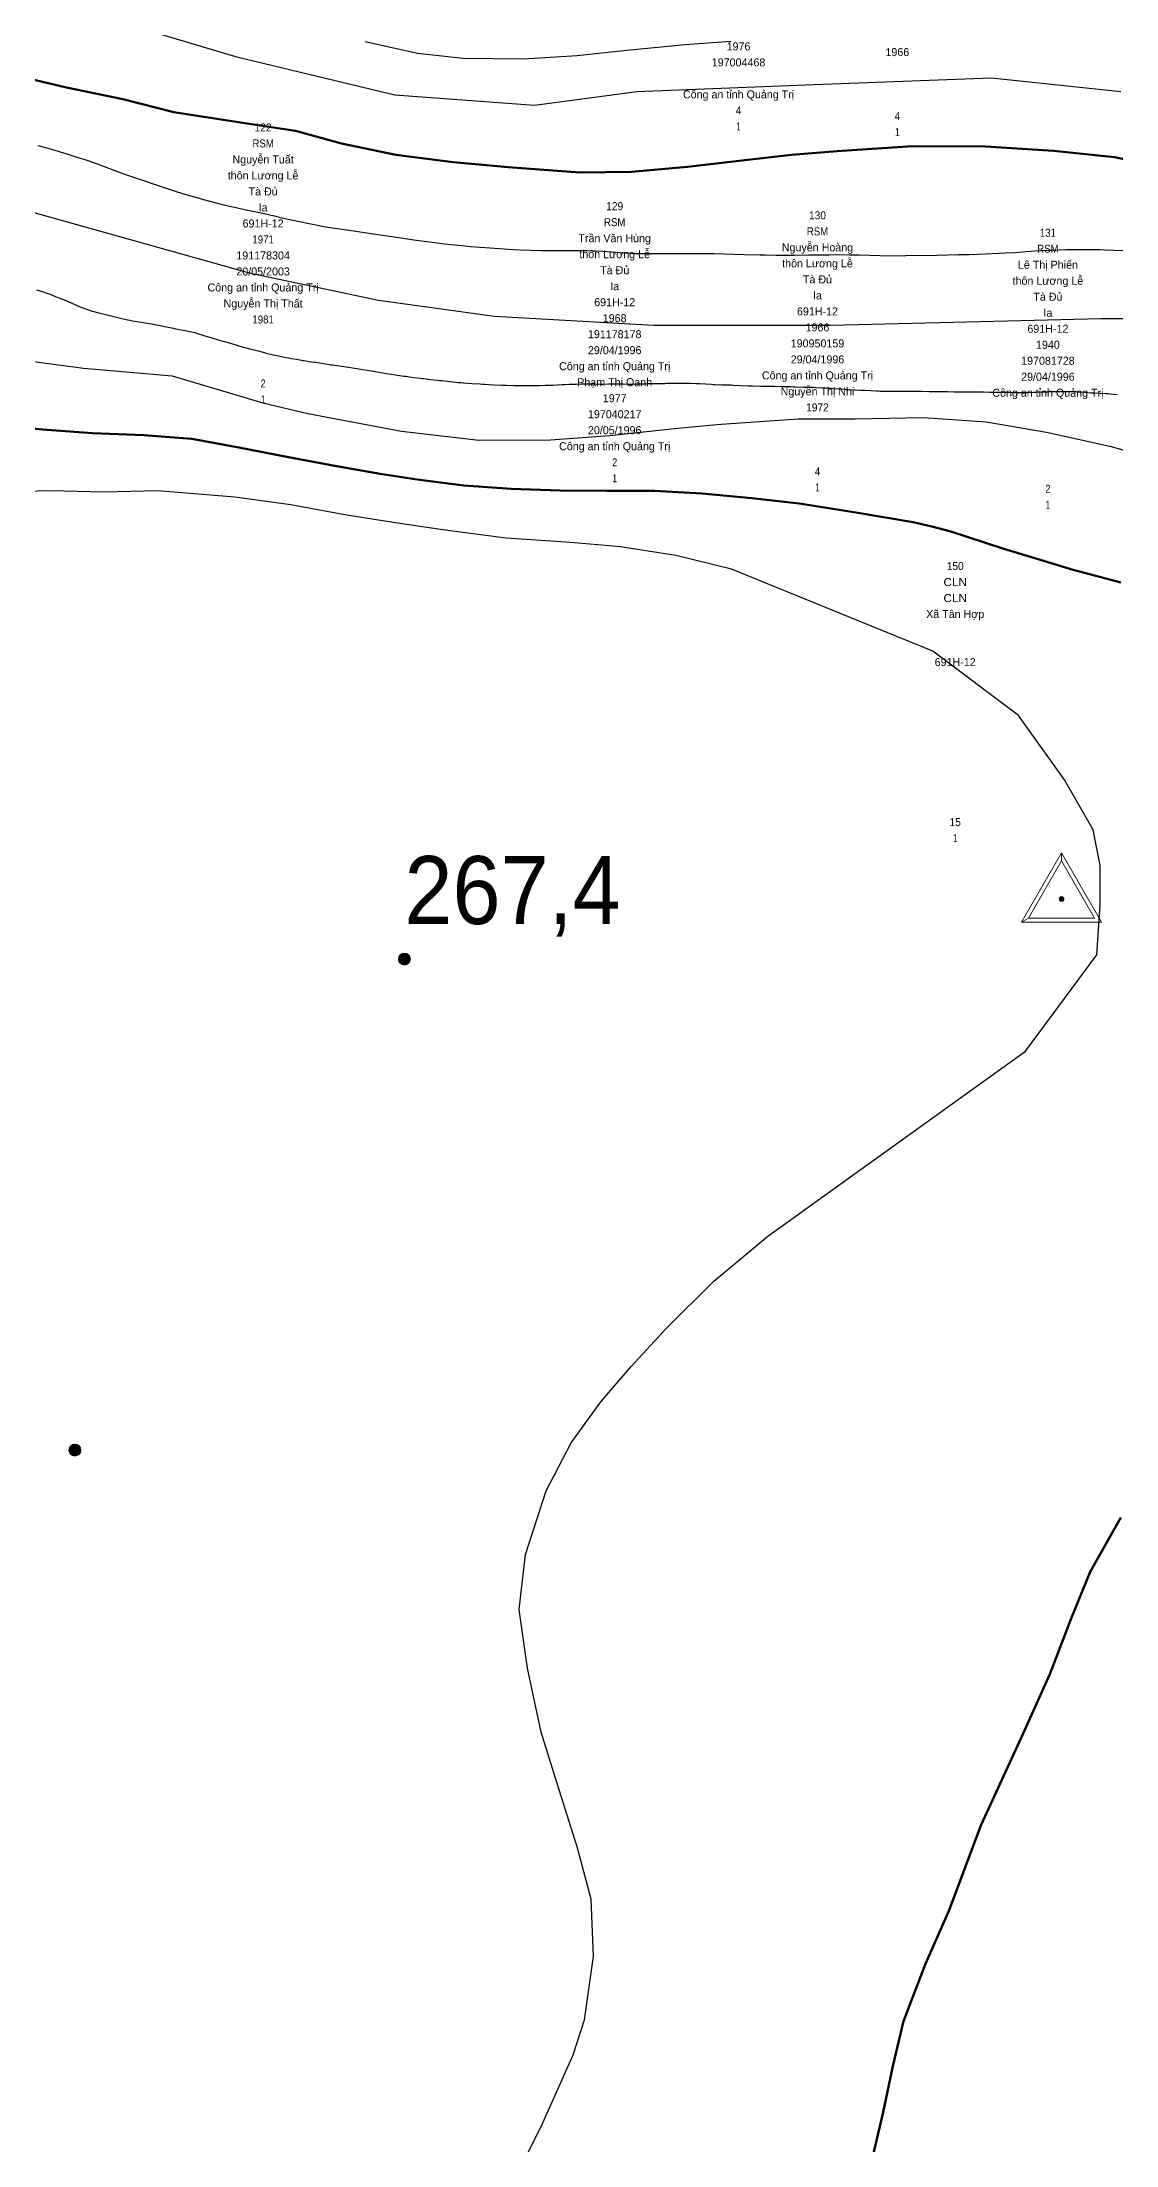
# Model space of a CAD drawing. Header units: metres. Extents: x 549268 to 556659, y 1838059 to 1844558.
# Drawn here: x 554600 to 554868, y 1840235 to 1840760 of the extents above; entities that cross this region are included whole.
import ezdxf
from ezdxf.enums import TextEntityAlignment as Align

# ---------------------------------------------------------------- set-up
doc = ezdxf.new("R2010")
doc.units = ezdxf.units.M
doc.header["$LTSCALE"] = 0.8
for name, color, linetype, lineweight in [('1', 7, 'Continuous', 25), ('2', 7, 'Continuous', 53), ('5', 7, 'Continuous', 13), ('6', 7, 'Continuous', 13)]:
    doc.layers.add(name, color=color, linetype=linetype, lineweight=lineweight)
doc.layers.add('15', color=7, linetype='Continuous')

msp = doc.modelspace()

# ---------------------------------------------------------------- hatches: boundary and pattern name
at = {"layer": '5'}
for points in [[(554692.02, 1840530.99, 1), (554689.02, 1840530.99, 1)], [(554609.63, 1840408.24, 1), (554606.63, 1840408.24, 1)]]:
    msp.add_hatch(color=256, dxfattribs=at).paths.add_polyline_path(points)
at = {"layer": '6'}
msp.add_hatch(color=256, dxfattribs=at).paths.add_polyline_path([(554855.46, 1840545.98, 1), (554854.26, 1840545.98, 1)])

# ---------------------------------------------------------------- linework, layer by layer
at = {"layer": '1'}
for points in [[(554748.65, 1840747.76), (554748.65, 1840747.76), (554723.07, 1840744.34), (554688.13, 1840746.9), (554648.92, 1840756.31), (554608.85, 1840768.27)], [(554772.16, 1840760.29), (554760.73, 1840759.5), (554746.11, 1840758.08), (554733.72, 1840756.71), (554720.24, 1840755.88), (554705.24, 1840756.1), (554693.78, 1840757.37), (554680.74, 1840760.23)], [(554869.69, 1840747.76), (554837.3, 1840751.18), (554792.98, 1840749.47), (554748.65, 1840747.76)], [(554598.86, 1840734.31), (554601.1, 1840733.71), (554602.22, 1840733.4), (554603.9, 1840732.92), (554606.4, 1840732.16), (554608.89, 1840731.37), (554610.13, 1840730.96), (554611.32, 1840730.56), (554613.7, 1840729.72), (554616.07, 1840728.87), (554620.8, 1840727.11), (554621.79, 1840726.74), (554625.74, 1840725.43), (554626.98, 1840724.99), (554629.48, 1840724.13), (554631.99, 1840723.31), (554633.66, 1840722.78), (554634.78, 1840722.44), (554637.03, 1840721.77), (554639.19, 1840721.15), (554640.27, 1840720.85), (554641.9, 1840720.41), (554644.35, 1840719.78), (554646.81, 1840719.19), (554648.04, 1840718.91), (554650.53, 1840718.37), (554653.86, 1840717.66), (554655.52, 1840717.3), (554657.18, 1840716.93), (554658, 1840716.73), (554659.24, 1840716.43), (554660.17, 1840716.19), (554670.82, 1840713.99), (554678.39, 1840712.91), (554682.17, 1840712.35), (554690.19, 1840711.14), (554692.87, 1840710.75), (554694.21, 1840710.57), (554695.48, 1840710.4), (554698.02, 1840710.08), (554700.56, 1840709.78), (554702.26, 1840709.6), (554705.65, 1840709.25), (554707.01, 1840709.12), (554714.28, 1840708.56), (554717.73, 1840708.36), (554719.45, 1840708.28), (554722.04, 1840708.17), (554724.63, 1840708.1), (554725.92, 1840708.08), (554728.47, 1840708.08), (554729.61, 1840708.08), (554731.87, 1840708.1), (554733.57, 1840708.1), (554735.27, 1840708.08), (554736.12, 1840708.07), (554737.39, 1840708.03), (554738.29, 1840707.99), (554740.07, 1840707.89), (554745.42, 1840707.52), (554747.21, 1840707.41), (554748.1, 1840707.37), (554749.44, 1840707.33), (554750.79, 1840707.31), (554756.37, 1840707.33), (554759.79, 1840707.36)], [(554588.25, 1840720.26), (554651.7, 1840702.5), (554684.07, 1840695.67), (554713.03, 1840691.68), (554752.78, 1840689.4), (554797.07, 1840689.4), (554841.37, 1840690.54), (554864.65, 1840691.11), (554885.09, 1840691.11)], [(554759.79, 1840707.36), (554761.5, 1840707.37), (554764.07, 1840707.37), (554766.64, 1840707.35), (554767.92, 1840707.33), (554770.47, 1840707.27), (554775.57, 1840707.13), (554779.39, 1840707.03), (554780.74, 1840707), (554783.45, 1840706.96), (554786.15, 1840706.94), (554787.95, 1840706.94), (554791.55, 1840706.97), (554796.7, 1840707.03), (554799.27, 1840707.05), (554801.84, 1840707.03), (554803.13, 1840707.01), (554804.24, 1840706.98), (554812.02, 1840706.73), (554815.91, 1840706.8), (554823.69, 1840706.95), (554829.06, 1840707.06), (554831.75, 1840707.12), (554835.77, 1840707.25), (554839.15, 1840707.4), (554840.84, 1840707.48), (554843.37, 1840707.63), (554845.9, 1840707.8), (554847.16, 1840707.9), (554848.14, 1840707.98), (554855.99, 1840708.3), (554857.32, 1840708.34), (554858.21, 1840708.36), (554859.98, 1840708.38), (554860.86, 1840708.38), (554862.63, 1840708.36), (554864.4, 1840708.33), (554865.58, 1840708.29), (554867.94, 1840708.19), (554870.34, 1840708.05)], [(554598.52, 1840698.27), (554599.94, 1840697.83), (554601.33, 1840697.36)], [(554601.33, 1840697.36), (554601.7, 1840697.23), (554602.07, 1840697.1), (554603.31, 1840696.61), (554604.54, 1840696.1), (554604.9, 1840695.96), (554605.26, 1840695.81), (554606.59, 1840695.25), (554607.93, 1840694.69), (554608.29, 1840694.54), (554608.65, 1840694.38), (554609.89, 1840693.84), (554611.28, 1840693.31), (554611.72, 1840693.16), (554612.18, 1840693.02), (554614.09, 1840692.5), (554616.13, 1840691.99), (554616.68, 1840691.85), (554617.23, 1840691.72), (554619.18, 1840691.24), (554621.27, 1840690.77), (554621.9, 1840690.64), (554622.56, 1840690.52), (554625.16, 1840690.08), (554627.74, 1840689.66), (554628.39, 1840689.55), (554629, 1840689.43), (554631, 1840689.04), (554632.81, 1840688.66), (554633.31, 1840688.55), (554633.82, 1840688.45), (554635.66, 1840688.08), (554637.3, 1840687.74), (554637.68, 1840687.65), (554638.03, 1840687.56), (554639.05, 1840687.28), (554639.87, 1840687.01), (554640.1, 1840686.93), (554640.33, 1840686.86), (554641.18, 1840686.59), (554642.1, 1840686.31), (554642.37, 1840686.23), (554642.65, 1840686.15), (554643.74, 1840685.83), (554644.9, 1840685.5), (554645.55, 1840685.31), (554646.75, 1840684.97), (554648.03, 1840684.6), (554648.42, 1840684.49), (554648.81, 1840684.38), (554650.32, 1840683.95), (554651.84, 1840683.53), (554652.24, 1840683.42), (554652.62, 1840683.32), (554653.92, 1840682.97), (554655.19, 1840682.65), (554655.56, 1840682.56), (554655.93, 1840682.46), (554657.32, 1840682.12), (554658.68, 1840681.81), (554659.03, 1840681.73), (554659.37, 1840681.66), (554660.51, 1840681.43), (554661.62, 1840681.23), (554661.94, 1840681.17), (554662.27, 1840681.11), (554663.51, 1840680.89), (554664.77, 1840680.67), (554665.11, 1840680.61), (554665.45, 1840680.56), (554666.64, 1840680.38), (554667.94, 1840680.2), (554668.34, 1840680.14), (554668.76, 1840680.07), (554670.41, 1840679.81), (554672.16, 1840679.54), (554672.64, 1840679.47), (554673.11, 1840679.4), (554674.78, 1840679.16), (554676.52, 1840678.9), (554677.04, 1840678.82), (554677.58, 1840678.74), (554679.65, 1840678.41), (554681.72, 1840678.07), (554682.26, 1840677.98), (554682.78, 1840677.9), (554684.55, 1840677.62), (554688.78, 1840676.95), (554690.41, 1840676.71), (554690.85, 1840676.64), (554691.3, 1840676.58), (554692.9, 1840676.37), (554694.51, 1840676.17), (554694.95, 1840676.11), (554695.41, 1840676.06), (554697.05, 1840675.87), (554698.8, 1840675.67), (554699.32, 1840675.62), (554699.85, 1840675.56), (554701.9, 1840675.34), (554704.04, 1840675.12)], [(554584.57, 1840682.08), (554610.24, 1840678.66), (554632.42, 1840676.78), (554655.16, 1840670.01), (554666.38, 1840667.38), (554689.78, 1840662.93), (554709.24, 1840660.69), (554727.03, 1840660.73), (554741.89, 1840661.85), (554757.21, 1840663.55), (554768.54, 1840664.63), (554789, 1840666.03), (554803.28, 1840666.03), (554820.33, 1840666.34), (554835.96, 1840665.25), (554851.05, 1840662.7), (554866.95, 1840659.18), (554915.58, 1840645.53)], [(554704.04, 1840675.12), (554704.63, 1840675.07), (554705.22, 1840675.02), (554707.36, 1840674.86), (554709.49, 1840674.73), (554710.07, 1840674.69), (554710.66, 1840674.66), (554712.77, 1840674.54), (554714.85, 1840674.44), (554715.41, 1840674.42), (554715.97, 1840674.41), (554717.95, 1840674.37), (554719.8, 1840674.35), (554720.28, 1840674.35), (554720.75, 1840674.35), (554722.31, 1840674.35), (554723.74, 1840674.37), (554724.12, 1840674.37), (554724.49, 1840674.38), (554725.76, 1840674.4), (554726.97, 1840674.43), (554727.31, 1840674.45), (554727.64, 1840674.46), (554728.84, 1840674.53), (554730.01, 1840674.59), (554730.32, 1840674.61), (554730.63, 1840674.62), (554731.69, 1840674.65), (554732.8, 1840674.68), (554733.13, 1840674.69), (554733.48, 1840674.7), (554734.84, 1840674.75), (554736.22, 1840674.79), (554736.59, 1840674.79), (554736.94, 1840674.79), (554738.15, 1840674.76), (554739.37, 1840674.72), (554739.74, 1840674.71), (554740.11, 1840674.71), (554741.56, 1840674.73), (554743.05, 1840674.74), (554743.44, 1840674.74), (554743.83, 1840674.74), (554745.19, 1840674.73), (554746.59, 1840674.71), (554747.01, 1840674.71), (554747.44, 1840674.72), (554749.1, 1840674.75), (554750.83, 1840674.8), (554751.3, 1840674.81), (554751.77, 1840674.82), (554753.46, 1840674.85), (554755.15, 1840674.88), (554755.62, 1840674.88), (554756.09, 1840674.89), (554757.82, 1840674.9), (554759.52, 1840674.9), (554759.98, 1840674.9), (554760.43, 1840674.9), (554762, 1840674.89), (554763.52, 1840674.86), (554763.93, 1840674.84), (554764.34, 1840674.83), (554765.81, 1840674.74), (554767.33, 1840674.64), (554767.78, 1840674.62), (554768.25, 1840674.6), (554770.02, 1840674.55), (554771.85, 1840674.5), (554772.35, 1840674.48), (554772.84, 1840674.46), (554774.61, 1840674.37), (554776.45, 1840674.28), (554777, 1840674.26), (554777.55, 1840674.25), (554779.69, 1840674.21), (554781.88, 1840674.18), (554782.47, 1840674.17), (554783.06, 1840674.16), (554785.13, 1840674.11), (554787.16, 1840674.06), (554787.72, 1840674.04), (554788.28, 1840674.03), (554790.31, 1840673.97), (554792.27, 1840673.91), (554792.8, 1840673.89), (554793.31, 1840673.87), (554795.1, 1840673.79), (554796.77, 1840673.69), (554797.21, 1840673.66), (554797.63, 1840673.63), (554799.1, 1840673.52), (554800.57, 1840673.41), (554800.99, 1840673.38), (554801.43, 1840673.35), (554803.06, 1840673.26), (554804.7, 1840673.18), (554805.14, 1840673.16), (554805.57, 1840673.14), (554807.05, 1840673.06), (554808.57, 1840673)], [(554808.57, 1840673), (554809.02, 1840672.99), (554809.48, 1840672.97), (554811.27, 1840672.94), (554813.08, 1840672.93), (554813.55, 1840672.92), (554814.02, 1840672.92), (554815.61, 1840672.91), (554817.2, 1840672.91), (554817.66, 1840672.91), (554818.14, 1840672.9), (554819.94, 1840672.89), (554821.72, 1840672.88), (554822.18, 1840672.88), (554822.62, 1840672.87), (554824.1, 1840672.86), (554825.53, 1840672.84), (554825.95, 1840672.84), (554826.37, 1840672.83), (554827.97, 1840672.8), (554829.55, 1840672.78), (554829.96, 1840672.78), (554830.36, 1840672.78), (554831.69, 1840672.79), (554833.02, 1840672.8), (554833.41, 1840672.8), (554833.82, 1840672.8), (554835.35, 1840672.76), (554836.89, 1840672.72), (554837.3, 1840672.71), (554837.69, 1840672.7), (554839.04, 1840672.7), (554840.39, 1840672.69), (554840.79, 1840672.69), (554841.19, 1840672.68), (554842.76, 1840672.63), (554844.33, 1840672.58), (554844.73, 1840672.58), (554845.13, 1840672.58), (554846.47, 1840672.6), (554847.75, 1840672.65), (554848.11, 1840672.66), (554848.48, 1840672.68), (554849.82, 1840672.74), (554851.17, 1840672.79), (554851.54, 1840672.8), (554851.91, 1840672.81), (554853.24, 1840672.84), (554854.56, 1840672.85), (554854.93, 1840672.85), (554855.3, 1840672.86), (554856.66, 1840672.86), (554858.09, 1840672.84), (554858.51, 1840672.82), (554858.94, 1840672.8), (554860.58, 1840672.67), (554862.23, 1840672.54), (554862.66, 1840672.51), (554863.08, 1840672.48), (554864.54, 1840672.42), (554866.04, 1840672.35), (554866.49, 1840672.32), (554866.95, 1840672.28), (554868.75, 1840672.12)], [(554719.86, 1840229.52), (554725.15, 1840240.11), (554732.76, 1840257.08), (554735.56, 1840265.87), (554737.81, 1840281.69), (554737.24, 1840296), (554733.74, 1840309.09), (554728.72, 1840324.91), (554724.69, 1840337.75), (554721.34, 1840353.76), (554719.26, 1840368.41), (554720.83, 1840382.15), (554726, 1840398.07), (554732.26, 1840410.08), (554739.64, 1840420.34), (554747.19, 1840429.13), (554755.97, 1840438.61), (554767.86, 1840450.49), (554781.4, 1840461.71), (554845.83, 1840507.92), (554863.64, 1840532.03), (554864.53, 1840544.54), (554864.53, 1840554.36), (554862.75, 1840563.3), (554855.62, 1840575.8), (554844.05, 1840591.88), (554822.67, 1840607.95), (554772.32, 1840628.46), (554758.37, 1840631.88), (554744.57, 1840634.01), (554734.94, 1840634.82), (554730.87, 1840635.22), (554715.98, 1840636.2), (554700.7, 1840638.17), (554688.8, 1840639.94), (554675.66, 1840642.05), (554662.1, 1840644.49), (554648.13, 1840646.41), (554628.87, 1840648.03), (554615.25, 1840647.66), (554602.2, 1840648), (554588.95, 1840647.66)]]:
    msp.add_lwpolyline(points, dxfattribs=at)
at = {"layer": '2'}
for points in [[(554580.52, 1840754.87), (554606.02, 1840748.86), (554620.14, 1840745.95), (554632.85, 1840742.67), (554648.46, 1840740.27), (554663.31, 1840737.97), (554674.79, 1840734.84), (554688.39, 1840732.03), (554702.73, 1840730.15), (554716.43, 1840728.95), (554734.36, 1840727.55), (554747.34, 1840727.77), (554761.33, 1840729.03), (554775.65, 1840730.7), (554787.3, 1840731.98), (554798.71, 1840732.95), (554817.56, 1840734.19), (554835.83, 1840734.05), (554852.88, 1840733.02), (554868.12, 1840731.43), (554883.54, 1840728.17)], [(554587.45, 1840664.63), (554600.01, 1840663.38), (554612.53, 1840662.45), (554625.4, 1840661.96), (554637.38, 1840661.05), (554649.16, 1840658.87), (554661.56, 1840656.43), (554673.15, 1840654.3), (554684.44, 1840652.28), (554692.06, 1840651.12), (554693.75, 1840650.89), (554705.39, 1840649.39), (554717.24, 1840648.49), (554729.48, 1840648.06), (554740.97, 1840647.98), (554753.06, 1840648), (554764.87, 1840647.32), (554777.39, 1840646.16), (554789.22, 1840644.84), (554802.88, 1840642.7), (554817.74, 1840640.18), (554822.45, 1840639.08), (554827.16, 1840637.84), (554840.17, 1840633.63), (554857.73, 1840628.31)], [(554857.73, 1840628.31), (554869.64, 1840625.11)], [(554869.69, 1840391.36), (554862.02, 1840377.84), (554857.25, 1840366.18), (554851.94, 1840352.28), (554845.23, 1840337.41), (554834.69, 1840314.44), (554826.77, 1840293.23), (554820.85, 1840279.82), (554815.31, 1840265.47), (554812.67, 1840254.26), (554810.28, 1840242.73), (554806.71, 1840227.82)]]:
    msp.add_lwpolyline(points, dxfattribs=at)
at = {"layer": '5'}
for centre in [(554690.52, 1840530.99), (554608.13, 1840408.24)]:
    msp.add_circle(centre, 1.5, dxfattribs=at)
at = {"layer": '6'}
msp.add_lwpolyline([(554854.86, 1840557.53), (554844.86, 1840540.21), (554846.6, 1840541.21), (554854.86, 1840555.53)], close=True, dxfattribs=at)
for points in [[(554854.86, 1840557.53), (554864.86, 1840540.21), (554844.86, 1840540.21), (554846.6, 1840541.21)], [(554846.6, 1840541.21), (554863.13, 1840541.21), (554854.86, 1840555.53), (554854.86, 1840557.53)]]:
    msp.add_lwpolyline(points, dxfattribs=at)
msp.add_circle((554854.86, 1840545.98), 0.6, dxfattribs=at)

# ---------------------------------------------------------------- texts
at = {"layer": '15'}
for s, p in [('197004468', (554774.08, 1840754.11)), ('1976', (554774.07, 1840758.11)), ('1966', (554813.79, 1840756.68)), ('Công an tỉnh Quảng Trị', (554774.08, 1840746.11)), ('Nguyễn Tuất', (554655.19, 1840729.85)), ('thôn Lương Lễ', (554655.19, 1840725.85)), ('Tà Đủ', (554655.19, 1840721.85)), ('Ia', (554655.19, 1840717.85)), ('691H-12', (554655.19, 1840713.85)), ('191178304', (554655.19, 1840705.85)), ('Trần Văn Hùng', (554743.1, 1840710.17)), ('thôn Lương Lễ', (554743.11, 1840706.17)), ('Nguyễn Hoàng', (554793.82, 1840707.87)), ('20/05/2003', (554655.19, 1840701.85)), ('Tà Đủ', (554743.11, 1840702.17)), ('thôn Lương Lễ', (554793.82, 1840703.87)), ('Lê Thị Phiến', (554851.44, 1840703.53)), ('Công an tỉnh Quảng Trị', (554655.19, 1840697.85)), ('Ia', (554743.11, 1840698.17)), ('Tà Đủ', (554793.82, 1840699.87)), ('Ia', (554793.82, 1840695.87)), ('thôn Lương Lễ', (554851.44, 1840699.53)), ('Tà Đủ', (554851.44, 1840695.53)), ('Nguyễn Thị Thất', (554655.19, 1840693.85)), ('691H-12', (554743.11, 1840694.17)), ('1968', (554743.1, 1840690.17)), ('691H-12', (554793.82, 1840691.87)), ('Ia', (554851.44, 1840691.53)), ('191178178', (554743.11, 1840686.17)), ('1966', (554793.81, 1840687.87)), ('691H-12', (554851.44, 1840687.53)), ('29/04/1996', (554743.11, 1840682.17)), ('29/04/1996', (554793.82, 1840679.87)), ('190950159', (554793.82, 1840683.87)), ('1940', (554851.44, 1840683.53)), ('Công an tỉnh Quảng Trị', (554743.11, 1840678.17)), ('Công an tỉnh Quảng Trị', (554793.82, 1840675.87)), ('29/04/1996', (554851.44, 1840675.53)), ('197081728', (554851.44, 1840679.53)), ('Phạm Thị Oanh', (554743.11, 1840674.17)), ('1977', (554743.11, 1840670.17)), ('Nguyễn Thị Nhi', (554793.82, 1840671.87)), ('Công an tỉnh Quảng Trị', (554851.44, 1840671.53)), ('197040217', (554743.11, 1840666.17)), ('20/05/1996', (554743.11, 1840662.17)), ('Công an tỉnh Quảng Trị', (554743.11, 1840658.17)), ('Xã Tân Hợp', (554828.26, 1840616.21)), ('691H-12', (554828.26, 1840604.21))]:
    msp.add_text(s, height=2, dxfattribs=at).set_placement(p, align=Align.CENTER)
for s, width, p in [('122', 0.95, (554655.19, 1840737.85)), ('4', 0.9, (554774.08, 1840742.11)), ('1', 0.75, (554774.08, 1840738.11)), ('4', 0.9, (554813.79, 1840740.68)), ('RSM', 0.9, (554655.19, 1840733.85)), ('1', 0.75, (554813.79, 1840736.68)), ('129', 0.95, (554743.11, 1840718.17)), ('RSM', 0.9, (554743.11, 1840714.17)), ('RSM', 0.9, (554793.82, 1840711.87)), ('130', 0.95, (554793.82, 1840715.87)), ('131', 0.9, (554851.44, 1840711.53)), ('1971', 0.9, (554655.19, 1840709.85)), ('RSM', 0.9, (554851.44, 1840707.53)), ('1981', 0.9, (554655.19, 1840689.85)), ('2', 0.85, (554655.19, 1840673.85)), ('1', 0.75, (554655.19, 1840669.85)), ('1972', 0.95, (554793.81, 1840667.87)), ('2', 0.85, (554743.11, 1840654.17)), ('1', 0.75, (554743.11, 1840650.17)), ('4', 0.9, (554793.82, 1840651.87)), ('1', 0.75, (554793.82, 1840647.87)), ('2', 0.85, (554851.44, 1840647.53)), ('1', 0.75, (554851.44, 1840643.53)), ('150', 0.95, (554828.26, 1840628.21)), ('CLN', 1.1, (554828.26, 1840624.21)), ('CLN', 1.1, (554828.26, 1840620.21)), ('15', 0.95, (554828.27, 1840564.21)), ('1', 0.75, (554828.26, 1840560.21))]:
    msp.add_text(s, height=2, dxfattribs=dict(at, width=width)).set_placement(p, align=Align.CENTER)
at = {"layer": '5', "width": 0.95}
msp.add_text('267,4', height=17, dxfattribs=at).set_placement((554690.54, 1840539.73))

doc.saveas('drawing.dxf')
